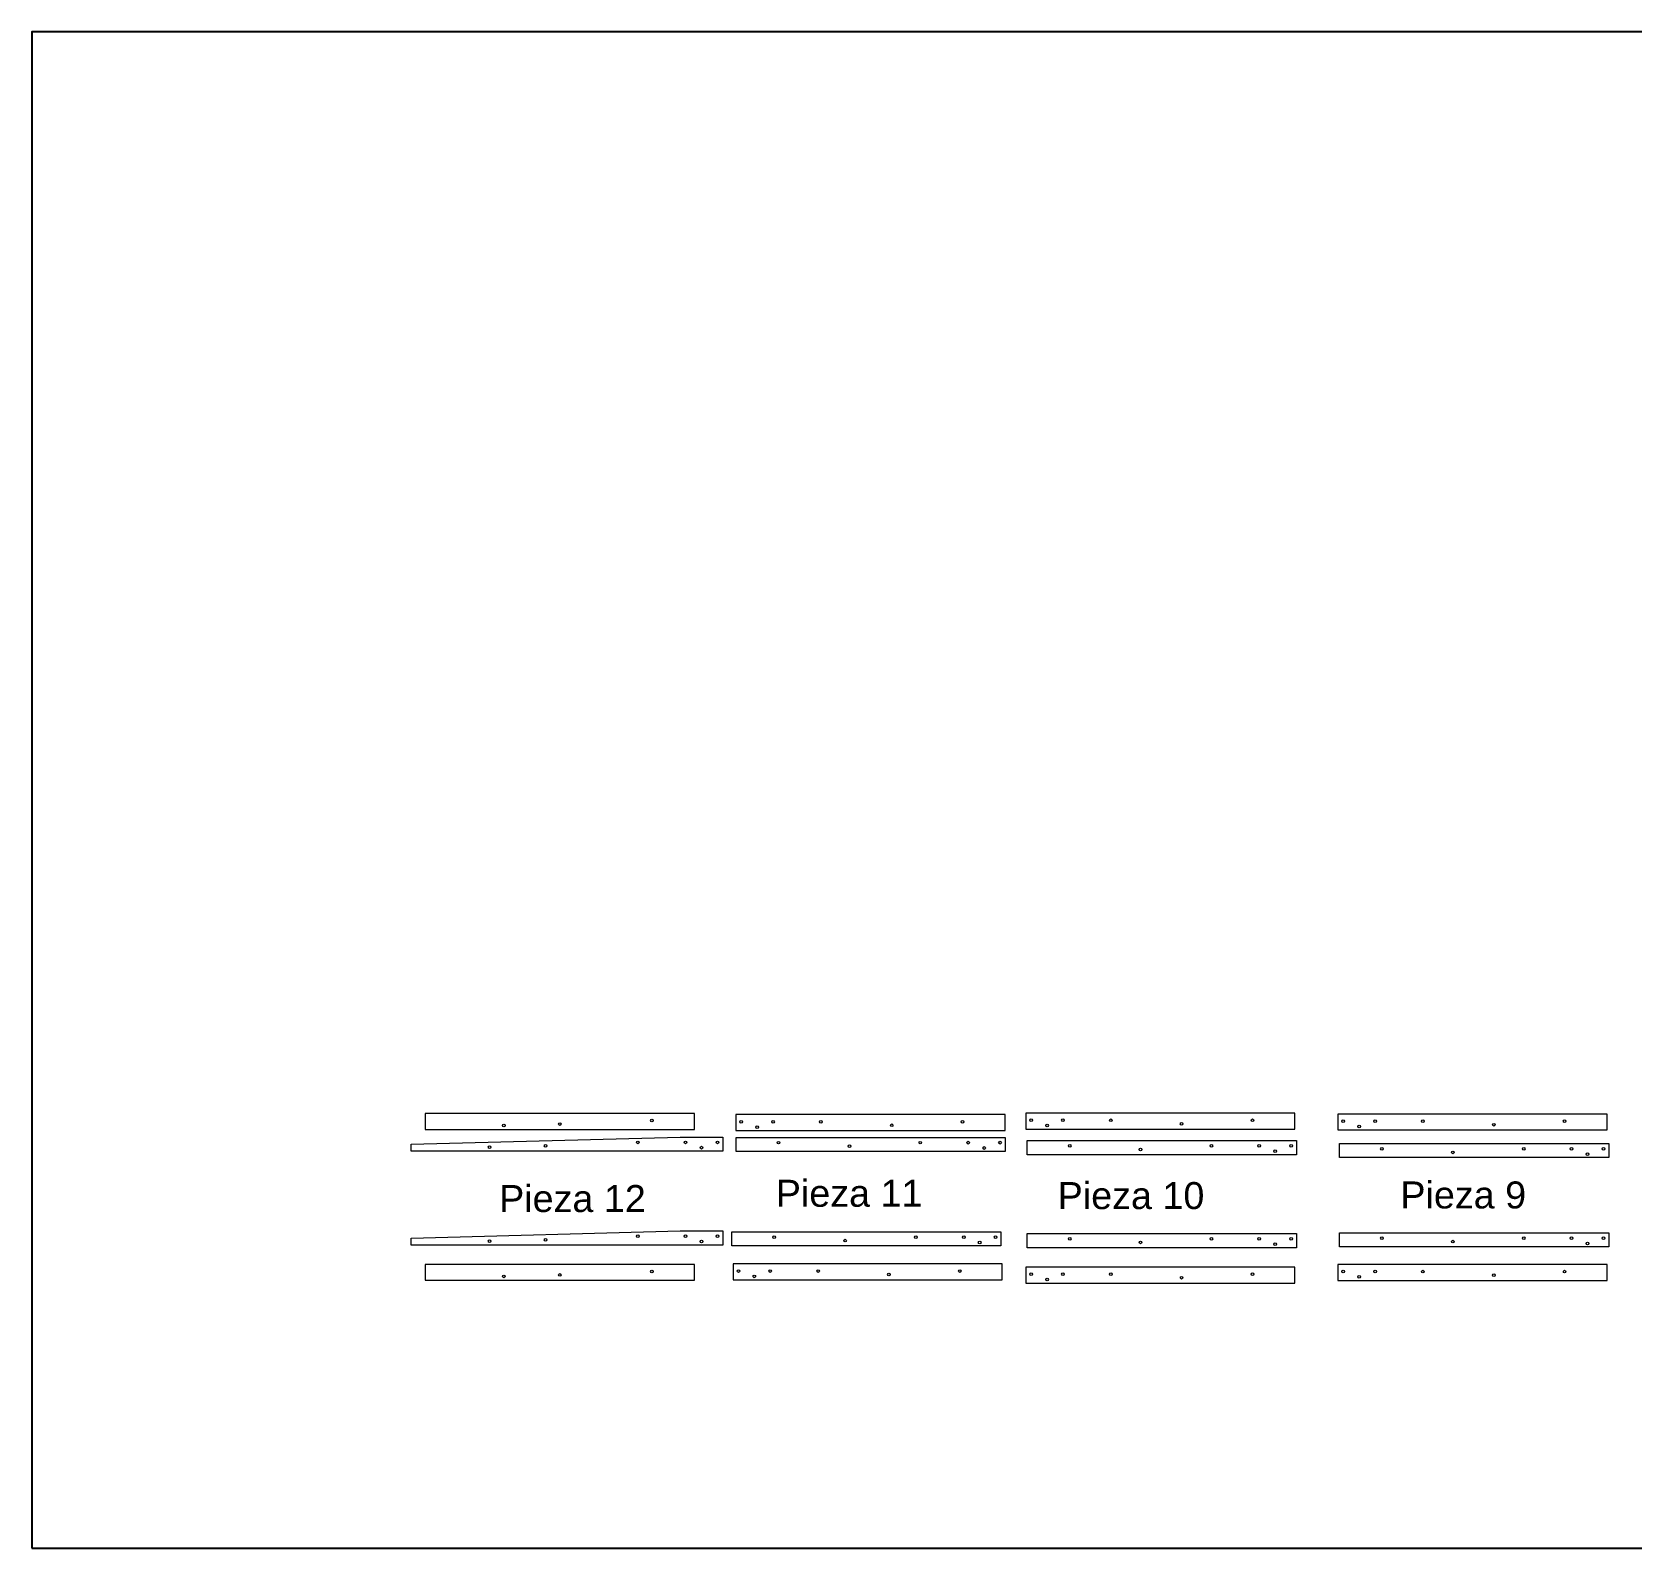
# Model space of a CAD drawing. Header units: millimetres. Extents: x -47944 to 26607, y -7127 to 10342.
# Drawn here: x -30258 to -24525, y -2751 to 2684 of the extents above; entities that cross this region are included whole.
import ezdxf

# ---------------------------------------------------------------- set-up
doc = ezdxf.new("R2010")
doc.units = ezdxf.units.MM
doc.header["$MEASUREMENT"] = 0
doc.layers.add('CORTE', color=5, linetype='Continuous', lineweight=0)
doc.layers.add('MARCADO DE PISTAS', color=1, linetype='Continuous', lineweight=0)
doc.layers.add('PREDETERMINADO', color=7, linetype='Continuous')

# ---------------------------------------------------------------- blocks, each defined once
blk = doc.blocks.new('BLOCK 216')
at = {"layer": 'CORTE', "color": 255, "lineweight": 5}
blk.add_open_spline([(-3.6228, 3.7335), (-3.6228, 3.7366), (-3.6253, 3.7391), (-3.6284, 3.7391), (-3.6315, 3.7391), (-3.634, 3.7366), (-3.634, 3.7335), (-3.634, 3.7304), (-3.6315, 3.7279), (-3.6284, 3.7279), (-3.6253, 3.7279), (-3.6228, 3.7304), (-3.6228, 3.7335), (-3.6228, 3.7335), (-3.6228, 3.7335), (-3.6228, 3.7335)], degree=3, knots=[0, 0, 0, 0, 1, 1, 1, 2, 2, 2, 3, 3, 3, 4, 4, 4, 5, 5, 5, 5], dxfattribs=at)
blk = doc.blocks.new('BLOCK 217')
at = {"layer": 'CORTE', "color": 255, "lineweight": 5}
blk.add_open_spline([(-2.9988, 3.7541), (-2.9988, 3.7572), (-3.0013, 3.7597), (-3.0044, 3.7597), (-3.0075, 3.7597), (-3.01, 3.7572), (-3.01, 3.7541), (-3.01, 3.751), (-3.0075, 3.7485), (-3.0044, 3.7485), (-3.0013, 3.7485), (-2.9988, 3.751), (-2.9988, 3.7541), (-2.9988, 3.7541), (-2.9988, 3.7541), (-2.9988, 3.7541)], degree=3, knots=[0, 0, 0, 0, 1, 1, 1, 2, 2, 2, 3, 3, 3, 4, 4, 4, 5, 5, 5, 5], dxfattribs=at)
blk = doc.blocks.new('BLOCK 218')
at = {"layer": 'CORTE', "color": 255, "lineweight": 5}
blk.add_open_spline([(-3.3869, 3.7392), (-3.3869, 3.7423), (-3.3894, 3.7448), (-3.3925, 3.7448), (-3.3956, 3.7448), (-3.3981, 3.7423), (-3.3981, 3.7392), (-3.3981, 3.7361), (-3.3956, 3.7336), (-3.3925, 3.7336), (-3.3894, 3.7336), (-3.3869, 3.7361), (-3.3869, 3.7392), (-3.3869, 3.7392), (-3.3869, 3.7392), (-3.3869, 3.7392)], degree=3, knots=[0, 0, 0, 0, 1, 1, 1, 2, 2, 2, 3, 3, 3, 4, 4, 4, 5, 5, 5, 5], dxfattribs=at)
blk = doc.blocks.new('BLOCK 219')
at = {"layer": 'CORTE', "color": 255, "lineweight": 5}
blk.add_lwpolyline([(-2.8252, 3.7168), (-2.8252, 3.784), (-3.9597, 3.784), (-3.9597, 3.7168), (-2.8252, 3.7168)], dxfattribs=at)
blk = doc.blocks.new('BLOCK 215')
at = {"layer": 'CORTE'}
for name in ['BLOCK 219', 'BLOCK 216', 'BLOCK 218', 'BLOCK 217']:
    blk.add_blockref(name, (0, 0), dxfattribs=at)
blk = doc.blocks.new('BLOCK 12')
at = {"layer": 'CORTE', "color": 255, "lineweight": 5}
blk.add_open_spline([(-0.2131, 3.7037), (-0.2131, 3.7068), (-0.2156, 3.7093), (-0.2187, 3.7093), (-0.2218, 3.7093), (-0.2243, 3.7068), (-0.2243, 3.7037), (-0.2243, 3.7006), (-0.2218, 3.6981), (-0.2187, 3.6981), (-0.2156, 3.6981), (-0.2131, 3.7006), (-0.2131, 3.7037), (-0.2131, 3.7037), (-0.2131, 3.7037), (-0.2131, 3.7037)], degree=3, knots=[0, 0, 0, 0, 1, 1, 1, 2, 2, 2, 3, 3, 3, 4, 4, 4, 5, 5, 5, 5], dxfattribs=at)
blk = doc.blocks.new('BLOCK 13')
at = {"layer": 'CORTE', "color": 255, "lineweight": 5}
blk.add_open_spline([(0.384, 3.7037), (0.384, 3.7068), (0.3815, 3.7093), (0.3784, 3.7093), (0.3753, 3.7093), (0.3728, 3.7068), (0.3728, 3.7037), (0.3728, 3.7006), (0.3753, 3.6981), (0.3784, 3.6981), (0.3815, 3.6981), (0.384, 3.7006), (0.384, 3.7037), (0.384, 3.7037), (0.384, 3.7037), (0.384, 3.7037)], degree=3, knots=[0, 0, 0, 0, 1, 1, 1, 2, 2, 2, 3, 3, 3, 4, 4, 4, 5, 5, 5, 5], dxfattribs=at)
blk = doc.blocks.new('BLOCK 14')
at = {"layer": 'CORTE', "color": 255, "lineweight": 5}
blk.add_open_spline([(0.0854, 3.6888), (0.0854, 3.6919), (0.0829, 3.6943), (0.0798, 3.6943), (0.0768, 3.6943), (0.0743, 3.6919), (0.0743, 3.6888), (0.0743, 3.6857), (0.0768, 3.6832), (0.0798, 3.6832), (0.0829, 3.6832), (0.0854, 3.6857), (0.0854, 3.6888), (0.0854, 3.6888), (0.0854, 3.6888), (0.0854, 3.6888)], degree=3, knots=[0, 0, 0, 0, 1, 1, 1, 2, 2, 2, 3, 3, 3, 4, 4, 4, 5, 5, 5, 5], dxfattribs=at)
blk = doc.blocks.new('BLOCK 15')
at = {"layer": 'CORTE', "color": 255, "lineweight": 5}
blk.add_lwpolyline([(-0.3978, 3.6664), (-0.3978, 3.7261), (0.7366, 3.7261), (0.7366, 3.6664), (-0.3978, 3.6664)], dxfattribs=at)
blk = doc.blocks.new('BLOCK 16')
at = {"layer": 'CORTE', "color": 255, "lineweight": 5}
blk.add_open_spline([(0.5856, 3.7037), (0.5856, 3.7068), (0.583, 3.7094), (0.5799, 3.7094), (0.5768, 3.7094), (0.5742, 3.7068), (0.5742, 3.7037), (0.5742, 3.7006), (0.5768, 3.698), (0.5799, 3.698), (0.583, 3.698), (0.5856, 3.7006), (0.5856, 3.7037), (0.5856, 3.7037), (0.5856, 3.7037), (0.5856, 3.7037)], degree=3, knots=[0, 0, 0, 0, 1, 1, 1, 2, 2, 2, 3, 3, 3, 4, 4, 4, 5, 5, 5, 5], dxfattribs=at)
blk = doc.blocks.new('BLOCK 17')
at = {"layer": 'CORTE', "color": 255, "lineweight": 5}
blk.add_open_spline([(0.6527, 3.6813), (0.6527, 3.6844), (0.6502, 3.687), (0.6471, 3.687), (0.6439, 3.687), (0.6414, 3.6844), (0.6414, 3.6813), (0.6414, 3.6782), (0.6439, 3.6756), (0.6471, 3.6756), (0.6502, 3.6756), (0.6527, 3.6782), (0.6527, 3.6813), (0.6527, 3.6813), (0.6527, 3.6813), (0.6527, 3.6813)], degree=3, knots=[0, 0, 0, 0, 1, 1, 1, 2, 2, 2, 3, 3, 3, 4, 4, 4, 5, 5, 5, 5], dxfattribs=at)
blk = doc.blocks.new('BLOCK 18')
at = {"layer": 'CORTE', "color": 255, "lineweight": 5}
blk.add_open_spline([(0.7199, 3.7037), (0.7199, 3.7068), (0.7174, 3.7094), (0.7142, 3.7094), (0.7111, 3.7094), (0.7086, 3.7068), (0.7086, 3.7037), (0.7086, 3.7006), (0.7111, 3.698), (0.7142, 3.698), (0.7174, 3.698), (0.7199, 3.7006), (0.7199, 3.7037), (0.7199, 3.7037), (0.7199, 3.7037), (0.7199, 3.7037)], degree=3, knots=[0, 0, 0, 0, 1, 1, 1, 2, 2, 2, 3, 3, 3, 4, 4, 4, 5, 5, 5, 5], dxfattribs=at)
blk = doc.blocks.new('BLOCK 11')
at = {"layer": 'CORTE'}
for name in ['BLOCK 15', 'BLOCK 12', 'BLOCK 13', 'BLOCK 16', 'BLOCK 18', 'BLOCK 14', 'BLOCK 17']:
    blk.add_blockref(name, (0, 0), dxfattribs=at)
blk = doc.blocks.new('BLOCK 221')
at = {"layer": 'CORTE', "color": 255, "lineweight": 5}
blk.add_lwpolyline([(-2.8852, 3.3676), (-2.7061, 3.3676), (-2.7061, 3.3079), (-4.0196, 3.3079), (-4.0196, 3.3377), (-2.8852, 3.3676)], dxfattribs=at)
blk = doc.blocks.new('BLOCK 222')
at = {"layer": 'CORTE', "color": 255, "lineweight": 5}
blk.add_open_spline([(-3.6827, 3.3246), (-3.6827, 3.3277), (-3.6852, 3.3302), (-3.6883, 3.3302), (-3.6914, 3.3302), (-3.6939, 3.3277), (-3.6939, 3.3246), (-3.6939, 3.3215), (-3.6914, 3.319), (-3.6883, 3.319), (-3.6852, 3.319), (-3.6827, 3.3215), (-3.6827, 3.3246), (-3.6827, 3.3246), (-3.6827, 3.3246), (-3.6827, 3.3246)], degree=3, knots=[0, 0, 0, 0, 1, 1, 1, 2, 2, 2, 3, 3, 3, 4, 4, 4, 5, 5, 5, 5], dxfattribs=at)
blk = doc.blocks.new('BLOCK 223')
at = {"layer": 'CORTE', "color": 255, "lineweight": 5}
blk.add_open_spline([(-3.0587, 3.3452), (-3.0587, 3.3483), (-3.0612, 3.3508), (-3.0643, 3.3508), (-3.0674, 3.3508), (-3.0699, 3.3483), (-3.0699, 3.3452), (-3.0699, 3.3421), (-3.0674, 3.3396), (-3.0643, 3.3396), (-3.0612, 3.3396), (-3.0587, 3.3421), (-3.0587, 3.3452), (-3.0587, 3.3452), (-3.0587, 3.3452), (-3.0587, 3.3452)], degree=3, knots=[0, 0, 0, 0, 1, 1, 1, 2, 2, 2, 3, 3, 3, 4, 4, 4, 5, 5, 5, 5], dxfattribs=at)
blk = doc.blocks.new('BLOCK 224')
at = {"layer": 'CORTE', "color": 255, "lineweight": 5}
blk.add_open_spline([(-3.4468, 3.3303), (-3.4468, 3.3334), (-3.4493, 3.3358), (-3.4524, 3.3358), (-3.4555, 3.3358), (-3.458, 3.3334), (-3.458, 3.3303), (-3.458, 3.3272), (-3.4555, 3.3247), (-3.4524, 3.3247), (-3.4493, 3.3247), (-3.4468, 3.3272), (-3.4468, 3.3303), (-3.4468, 3.3303), (-3.4468, 3.3303), (-3.4468, 3.3303)], degree=3, knots=[0, 0, 0, 0, 1, 1, 1, 2, 2, 2, 3, 3, 3, 4, 4, 4, 5, 5, 5, 5], dxfattribs=at)
blk = doc.blocks.new('BLOCK 225')
at = {"layer": 'CORTE', "color": 255, "lineweight": 5}
blk.add_open_spline([(-2.8571, 3.3452), (-2.8571, 3.3483), (-2.8597, 3.3509), (-2.8628, 3.3509), (-2.8659, 3.3509), (-2.8685, 3.3483), (-2.8685, 3.3452), (-2.8685, 3.3421), (-2.8659, 3.3395), (-2.8628, 3.3395), (-2.8597, 3.3395), (-2.8571, 3.3421), (-2.8571, 3.3452), (-2.8571, 3.3452), (-2.8571, 3.3452), (-2.8571, 3.3452)], degree=3, knots=[0, 0, 0, 0, 1, 1, 1, 2, 2, 2, 3, 3, 3, 4, 4, 4, 5, 5, 5, 5], dxfattribs=at)
blk = doc.blocks.new('BLOCK 226')
at = {"layer": 'CORTE', "color": 255, "lineweight": 5}
blk.add_open_spline([(-2.7899, 3.3228), (-2.7899, 3.3259), (-2.7925, 3.3285), (-2.7956, 3.3285), (-2.7988, 3.3285), (-2.8013, 3.3259), (-2.8013, 3.3228), (-2.8013, 3.3197), (-2.7988, 3.3171), (-2.7956, 3.3171), (-2.7925, 3.3171), (-2.7899, 3.3197), (-2.7899, 3.3228), (-2.7899, 3.3228), (-2.7899, 3.3228), (-2.7899, 3.3228)], degree=3, knots=[0, 0, 0, 0, 1, 1, 1, 2, 2, 2, 3, 3, 3, 4, 4, 4, 5, 5, 5, 5], dxfattribs=at)
blk = doc.blocks.new('BLOCK 227')
at = {"layer": 'CORTE', "color": 255, "lineweight": 5}
blk.add_open_spline([(-2.7228, 3.3452), (-2.7228, 3.3483), (-2.7253, 3.3509), (-2.7284, 3.3509), (-2.7316, 3.3509), (-2.7341, 3.3483), (-2.7341, 3.3452), (-2.7341, 3.3421), (-2.7316, 3.3395), (-2.7284, 3.3395), (-2.7253, 3.3395), (-2.7228, 3.3421), (-2.7228, 3.3452), (-2.7228, 3.3452), (-2.7228, 3.3452), (-2.7228, 3.3452)], degree=3, knots=[0, 0, 0, 0, 1, 1, 1, 2, 2, 2, 3, 3, 3, 4, 4, 4, 5, 5, 5, 5], dxfattribs=at)
blk = doc.blocks.new('BLOCK 220')
at = {"layer": 'CORTE'}
for name in ['BLOCK 221', 'BLOCK 222', 'BLOCK 224', 'BLOCK 223', 'BLOCK 225', 'BLOCK 226', 'BLOCK 227']:
    blk.add_blockref(name, (0, 0), dxfattribs=at)
blk = doc.blocks.new('BLOCK 3')
at = {"layer": 'CORTE', "color": 255, "lineweight": 5}
blk.add_lwpolyline([(0.5742, 3.9092), (-0.5602, 3.9092)], dxfattribs=at)
blk = doc.blocks.new('BLOCK 4')
at = {"layer": 'CORTE', "color": 255, "lineweight": 5}
blk.add_lwpolyline([(0.5742, 3.9092), (-0.5602, 3.9092), (-0.5602, 3.8421), (0.5742, 3.8421), (0.5742, 3.9092)], dxfattribs=at)
blk = doc.blocks.new('BLOCK 5')
at = {"layer": 'CORTE', "color": 255, "lineweight": 5}
blk.add_open_spline([(-0.1964, 3.8794), (-0.1964, 3.8824), (-0.1989, 3.8849), (-0.202, 3.8849), (-0.2051, 3.8849), (-0.2076, 3.8824), (-0.2076, 3.8794), (-0.2076, 3.8763), (-0.2051, 3.8738), (-0.202, 3.8738), (-0.1989, 3.8738), (-0.1964, 3.8763), (-0.1964, 3.8794), (-0.1964, 3.8794), (-0.1964, 3.8794), (-0.1964, 3.8794)], degree=3, knots=[0, 0, 0, 0, 1, 1, 1, 2, 2, 2, 3, 3, 3, 4, 4, 4, 5, 5, 5, 5], dxfattribs=at)
blk = doc.blocks.new('BLOCK 6')
at = {"layer": 'CORTE', "color": 255, "lineweight": 5}
blk.add_open_spline([(0.4007, 3.8794), (0.4007, 3.8824), (0.3982, 3.8849), (0.3951, 3.8849), (0.392, 3.8849), (0.3895, 3.8824), (0.3895, 3.8794), (0.3895, 3.8763), (0.392, 3.8738), (0.3951, 3.8738), (0.3982, 3.8738), (0.4007, 3.8763), (0.4007, 3.8794), (0.4007, 3.8794), (0.4007, 3.8794), (0.4007, 3.8794)], degree=3, knots=[0, 0, 0, 0, 1, 1, 1, 2, 2, 2, 3, 3, 3, 4, 4, 4, 5, 5, 5, 5], dxfattribs=at)
blk = doc.blocks.new('BLOCK 7')
at = {"layer": 'CORTE', "color": 255, "lineweight": 5}
blk.add_open_spline([(0.1022, 3.8644), (0.1022, 3.8675), (0.0997, 3.87), (0.0966, 3.87), (0.0935, 3.87), (0.091, 3.8675), (0.091, 3.8644), (0.091, 3.8613), (0.0935, 3.8588), (0.0966, 3.8588), (0.0997, 3.8588), (0.1022, 3.8613), (0.1022, 3.8644), (0.1022, 3.8644), (0.1022, 3.8644), (0.1022, 3.8644)], degree=3, knots=[0, 0, 0, 0, 1, 1, 1, 2, 2, 2, 3, 3, 3, 4, 4, 4, 5, 5, 5, 5], dxfattribs=at)
blk = doc.blocks.new('BLOCK 8')
at = {"layer": 'CORTE', "color": 255, "lineweight": 5}
blk.add_open_spline([(-0.5322, 3.8794), (-0.5322, 3.8825), (-0.5347, 3.885), (-0.5378, 3.885), (-0.541, 3.885), (-0.5435, 3.8825), (-0.5435, 3.8794), (-0.5435, 3.8762), (-0.541, 3.8737), (-0.5378, 3.8737), (-0.5347, 3.8737), (-0.5322, 3.8762), (-0.5322, 3.8794), (-0.5322, 3.8794), (-0.5322, 3.8794), (-0.5322, 3.8794)], degree=3, knots=[0, 0, 0, 0, 1, 1, 1, 2, 2, 2, 3, 3, 3, 4, 4, 4, 5, 5, 5, 5], dxfattribs=at)
blk = doc.blocks.new('BLOCK 9')
at = {"layer": 'CORTE', "color": 255, "lineweight": 5}
blk.add_open_spline([(-0.465, 3.857), (-0.465, 3.8601), (-0.4675, 3.8626), (-0.4706, 3.8626), (-0.4738, 3.8626), (-0.4763, 3.8601), (-0.4763, 3.857), (-0.4763, 3.8538), (-0.4738, 3.8513), (-0.4706, 3.8513), (-0.4675, 3.8513), (-0.465, 3.8538), (-0.465, 3.857), (-0.465, 3.857), (-0.465, 3.857), (-0.465, 3.857)], degree=3, knots=[0, 0, 0, 0, 1, 1, 1, 2, 2, 2, 3, 3, 3, 4, 4, 4, 5, 5, 5, 5], dxfattribs=at)
blk = doc.blocks.new('BLOCK 10')
at = {"layer": 'CORTE', "color": 255, "lineweight": 5}
blk.add_open_spline([(-0.3978, 3.8794), (-0.3978, 3.8825), (-0.4003, 3.885), (-0.4035, 3.885), (-0.4066, 3.885), (-0.4091, 3.8825), (-0.4091, 3.8794), (-0.4091, 3.8762), (-0.4066, 3.8737), (-0.4035, 3.8737), (-0.4003, 3.8737), (-0.3978, 3.8762), (-0.3978, 3.8794), (-0.3978, 3.8794), (-0.3978, 3.8794), (-0.3978, 3.8794)], degree=3, knots=[0, 0, 0, 0, 1, 1, 1, 2, 2, 2, 3, 3, 3, 4, 4, 4, 5, 5, 5, 5], dxfattribs=at)
blk = doc.blocks.new('BLOCK 2')
at = {"layer": 'CORTE'}
for name in ['BLOCK 3', 'BLOCK 4', 'BLOCK 8', 'BLOCK 9', 'BLOCK 10', 'BLOCK 5', 'BLOCK 7', 'BLOCK 6']:
    blk.add_blockref(name, (0, 0), dxfattribs=at)
blk = doc.blocks.new('BLOCK 229')
at = {"layer": 'CORTE', "color": 255, "lineweight": 5}
blk.add_lwpolyline([(-0.5996, 3.7933), (-1.734, 3.7933)], dxfattribs=at)
blk = doc.blocks.new('BLOCK 230')
at = {"layer": 'CORTE', "color": 255, "lineweight": 5}
blk.add_lwpolyline([(-0.5996, 3.7933), (-1.734, 3.7933), (-1.734, 3.7261), (-0.5996, 3.7261), (-0.5996, 3.7933)], dxfattribs=at)
blk = doc.blocks.new('BLOCK 231')
at = {"layer": 'CORTE', "color": 255, "lineweight": 5}
blk.add_open_spline([(-1.3702, 3.7634), (-1.3702, 3.7665), (-1.3727, 3.769), (-1.3758, 3.769), (-1.3789, 3.769), (-1.3814, 3.7665), (-1.3814, 3.7634), (-1.3814, 3.7603), (-1.3789, 3.7578), (-1.3758, 3.7578), (-1.3727, 3.7578), (-1.3702, 3.7603), (-1.3702, 3.7634), (-1.3702, 3.7634), (-1.3702, 3.7634), (-1.3702, 3.7634)], degree=3, knots=[0, 0, 0, 0, 1, 1, 1, 2, 2, 2, 3, 3, 3, 4, 4, 4, 5, 5, 5, 5], dxfattribs=at)
blk = doc.blocks.new('BLOCK 232')
at = {"layer": 'CORTE', "color": 255, "lineweight": 5}
blk.add_open_spline([(-0.7731, 3.7634), (-0.7731, 3.7665), (-0.7756, 3.769), (-0.7787, 3.769), (-0.7818, 3.769), (-0.7843, 3.7665), (-0.7843, 3.7634), (-0.7843, 3.7603), (-0.7818, 3.7578), (-0.7787, 3.7578), (-0.7756, 3.7578), (-0.7731, 3.7603), (-0.7731, 3.7634), (-0.7731, 3.7634), (-0.7731, 3.7634), (-0.7731, 3.7634)], degree=3, knots=[0, 0, 0, 0, 1, 1, 1, 2, 2, 2, 3, 3, 3, 4, 4, 4, 5, 5, 5, 5], dxfattribs=at)
blk = doc.blocks.new('BLOCK 233')
at = {"layer": 'CORTE', "color": 255, "lineweight": 5}
blk.add_open_spline([(-1.0716, 3.7485), (-1.0716, 3.7516), (-1.0741, 3.7541), (-1.0772, 3.7541), (-1.0803, 3.7541), (-1.0828, 3.7516), (-1.0828, 3.7485), (-1.0828, 3.7454), (-1.0803, 3.7429), (-1.0772, 3.7429), (-1.0741, 3.7429), (-1.0716, 3.7454), (-1.0716, 3.7485), (-1.0716, 3.7485), (-1.0716, 3.7485), (-1.0716, 3.7485)], degree=3, knots=[0, 0, 0, 0, 1, 1, 1, 2, 2, 2, 3, 3, 3, 4, 4, 4, 5, 5, 5, 5], dxfattribs=at)
blk = doc.blocks.new('BLOCK 234')
at = {"layer": 'CORTE', "color": 255, "lineweight": 5}
blk.add_open_spline([(-1.706, 3.7634), (-1.706, 3.7665), (-1.7085, 3.7691), (-1.7116, 3.7691), (-1.7148, 3.7691), (-1.7173, 3.7665), (-1.7173, 3.7634), (-1.7173, 3.7603), (-1.7148, 3.7577), (-1.7116, 3.7577), (-1.7085, 3.7577), (-1.706, 3.7603), (-1.706, 3.7634), (-1.706, 3.7634), (-1.706, 3.7634), (-1.706, 3.7634)], degree=3, knots=[0, 0, 0, 0, 1, 1, 1, 2, 2, 2, 3, 3, 3, 4, 4, 4, 5, 5, 5, 5], dxfattribs=at)
blk = doc.blocks.new('BLOCK 235')
at = {"layer": 'CORTE', "color": 255, "lineweight": 5}
blk.add_open_spline([(-1.6388, 3.741), (-1.6388, 3.7441), (-1.6413, 3.7467), (-1.6445, 3.7467), (-1.6476, 3.7467), (-1.6501, 3.7441), (-1.6501, 3.741), (-1.6501, 3.7379), (-1.6476, 3.7353), (-1.6445, 3.7353), (-1.6413, 3.7353), (-1.6388, 3.7379), (-1.6388, 3.741), (-1.6388, 3.741), (-1.6388, 3.741), (-1.6388, 3.741)], degree=3, knots=[0, 0, 0, 0, 1, 1, 1, 2, 2, 2, 3, 3, 3, 4, 4, 4, 5, 5, 5, 5], dxfattribs=at)
blk = doc.blocks.new('BLOCK 236')
at = {"layer": 'CORTE', "color": 255, "lineweight": 5}
blk.add_open_spline([(-1.5716, 3.7634), (-1.5716, 3.7665), (-1.5742, 3.7691), (-1.5773, 3.7691), (-1.5804, 3.7691), (-1.583, 3.7665), (-1.583, 3.7634), (-1.583, 3.7603), (-1.5804, 3.7577), (-1.5773, 3.7577), (-1.5742, 3.7577), (-1.5716, 3.7603), (-1.5716, 3.7634), (-1.5716, 3.7634), (-1.5716, 3.7634), (-1.5716, 3.7634)], degree=3, knots=[0, 0, 0, 0, 1, 1, 1, 2, 2, 2, 3, 3, 3, 4, 4, 4, 5, 5, 5, 5], dxfattribs=at)
blk = doc.blocks.new('BLOCK 228')
at = {"layer": 'CORTE'}
for name in ['BLOCK 229', 'BLOCK 230', 'BLOCK 234', 'BLOCK 235', 'BLOCK 236', 'BLOCK 231', 'BLOCK 233', 'BLOCK 232']:
    blk.add_blockref(name, (0, 0), dxfattribs=at)
blk = doc.blocks.new('BLOCK 238')
at = {"layer": 'CORTE', "color": 255, "lineweight": 5}
blk.add_open_spline([(-1.3083, 3.2075), (-1.3083, 3.2105), (-1.3109, 3.213), (-1.314, 3.213), (-1.3171, 3.213), (-1.3196, 3.2105), (-1.3196, 3.2075), (-1.3196, 3.2043), (-1.3171, 3.2019), (-1.314, 3.2019), (-1.3109, 3.2019), (-1.3083, 3.2043), (-1.3083, 3.2075), (-1.3083, 3.2075), (-1.3083, 3.2075), (-1.3083, 3.2075)], degree=3, knots=[0, 0, 0, 0, 1, 1, 1, 2, 2, 2, 3, 3, 3, 4, 4, 4, 5, 5, 5, 5], dxfattribs=at)
blk = doc.blocks.new('BLOCK 239')
at = {"layer": 'CORTE', "color": 255, "lineweight": 5}
blk.add_open_spline([(-0.7113, 3.2075), (-0.7113, 3.2105), (-0.7138, 3.213), (-0.7169, 3.213), (-0.72, 3.213), (-0.7225, 3.2105), (-0.7225, 3.2075), (-0.7225, 3.2043), (-0.72, 3.2019), (-0.7169, 3.2019), (-0.7138, 3.2019), (-0.7113, 3.2043), (-0.7113, 3.2075), (-0.7113, 3.2075), (-0.7113, 3.2075), (-0.7113, 3.2075)], degree=3, knots=[0, 0, 0, 0, 1, 1, 1, 2, 2, 2, 3, 3, 3, 4, 4, 4, 5, 5, 5, 5], dxfattribs=at)
blk = doc.blocks.new('BLOCK 240')
at = {"layer": 'CORTE', "color": 255, "lineweight": 5}
blk.add_open_spline([(-1.0098, 3.1925), (-1.0098, 3.1956), (-1.0123, 3.1981), (-1.0154, 3.1981), (-1.0185, 3.1981), (-1.021, 3.1956), (-1.021, 3.1925), (-1.021, 3.1894), (-1.0185, 3.1869), (-1.0154, 3.1869), (-1.0123, 3.1869), (-1.0098, 3.1894), (-1.0098, 3.1925), (-1.0098, 3.1925), (-1.0098, 3.1925), (-1.0098, 3.1925)], degree=3, knots=[0, 0, 0, 0, 1, 1, 1, 2, 2, 2, 3, 3, 3, 4, 4, 4, 5, 5, 5, 5], dxfattribs=at)
blk = doc.blocks.new('BLOCK 241')
at = {"layer": 'CORTE', "color": 255, "lineweight": 5}
blk.add_lwpolyline([(-1.4931, 3.1701), (-1.4931, 3.2298), (-0.3586, 3.2298), (-0.3586, 3.1701), (-1.4931, 3.1701)], dxfattribs=at)
blk = doc.blocks.new('BLOCK 242')
at = {"layer": 'CORTE', "color": 255, "lineweight": 5}
blk.add_open_spline([(-0.5097, 3.2075), (-0.5097, 3.2106), (-0.5122, 3.2131), (-0.5154, 3.2131), (-0.5185, 3.2131), (-0.521, 3.2106), (-0.521, 3.2075), (-0.521, 3.2043), (-0.5185, 3.2018), (-0.5154, 3.2018), (-0.5122, 3.2018), (-0.5097, 3.2043), (-0.5097, 3.2075), (-0.5097, 3.2075), (-0.5097, 3.2075), (-0.5097, 3.2075)], degree=3, knots=[0, 0, 0, 0, 1, 1, 1, 2, 2, 2, 3, 3, 3, 4, 4, 4, 5, 5, 5, 5], dxfattribs=at)
blk = doc.blocks.new('BLOCK 243')
at = {"layer": 'CORTE', "color": 255, "lineweight": 5}
blk.add_open_spline([(-0.4425, 3.185), (-0.4425, 3.1882), (-0.4451, 3.1907), (-0.4482, 3.1907), (-0.4513, 3.1907), (-0.4539, 3.1882), (-0.4539, 3.185), (-0.4539, 3.1819), (-0.4513, 3.1794), (-0.4482, 3.1794), (-0.4451, 3.1794), (-0.4425, 3.1819), (-0.4425, 3.185), (-0.4425, 3.185), (-0.4425, 3.185), (-0.4425, 3.185)], degree=3, knots=[0, 0, 0, 0, 1, 1, 1, 2, 2, 2, 3, 3, 3, 4, 4, 4, 5, 5, 5, 5], dxfattribs=at)
blk = doc.blocks.new('BLOCK 244')
at = {"layer": 'CORTE', "color": 255, "lineweight": 5}
blk.add_open_spline([(-0.3754, 3.2075), (-0.3754, 3.2106), (-0.3779, 3.2131), (-0.381, 3.2131), (-0.3842, 3.2131), (-0.3867, 3.2106), (-0.3867, 3.2075), (-0.3867, 3.2043), (-0.3842, 3.2018), (-0.381, 3.2018), (-0.3779, 3.2018), (-0.3754, 3.2043), (-0.3754, 3.2075), (-0.3754, 3.2075), (-0.3754, 3.2075), (-0.3754, 3.2075)], degree=3, knots=[0, 0, 0, 0, 1, 1, 1, 2, 2, 2, 3, 3, 3, 4, 4, 4, 5, 5, 5, 5], dxfattribs=at)
blk = doc.blocks.new('BLOCK 237')
at = {"layer": 'CORTE'}
for name in ['BLOCK 241', 'BLOCK 238', 'BLOCK 240', 'BLOCK 239', 'BLOCK 242', 'BLOCK 243', 'BLOCK 244']:
    blk.add_blockref(name, (0, 0), dxfattribs=at)
blk = doc.blocks.new('BLOCK 199')
at = {"layer": 'CORTE', "color": 255, "lineweight": 5}
blk.add_lwpolyline([(-1.734, 3.6493), (-2.8685, 3.6493)], dxfattribs=at)
blk = doc.blocks.new('BLOCK 200')
at = {"layer": 'CORTE', "color": 255, "lineweight": 5}
blk.add_lwpolyline([(-1.734, 3.6493), (-2.8685, 3.6493), (-2.8685, 3.5821), (-1.734, 3.5821), (-1.734, 3.6493)], dxfattribs=at)
blk = doc.blocks.new('BLOCK 201')
at = {"layer": 'CORTE', "color": 255, "lineweight": 5}
blk.add_open_spline([(-2.5046, 3.6194), (-2.5046, 3.6225), (-2.5071, 3.625), (-2.5102, 3.625), (-2.5133, 3.625), (-2.5158, 3.6225), (-2.5158, 3.6194), (-2.5158, 3.6163), (-2.5133, 3.6138), (-2.5102, 3.6138), (-2.5071, 3.6138), (-2.5046, 3.6163), (-2.5046, 3.6194), (-2.5046, 3.6194), (-2.5046, 3.6194), (-2.5046, 3.6194)], degree=3, knots=[0, 0, 0, 0, 1, 1, 1, 2, 2, 2, 3, 3, 3, 4, 4, 4, 5, 5, 5, 5], dxfattribs=at)
blk = doc.blocks.new('BLOCK 202')
at = {"layer": 'CORTE', "color": 255, "lineweight": 5}
blk.add_open_spline([(-1.9076, 3.6194), (-1.9076, 3.6225), (-1.9101, 3.625), (-1.9131, 3.625), (-1.9162, 3.625), (-1.9187, 3.6225), (-1.9187, 3.6194), (-1.9187, 3.6163), (-1.9162, 3.6138), (-1.9131, 3.6138), (-1.9101, 3.6138), (-1.9076, 3.6163), (-1.9076, 3.6194), (-1.9076, 3.6194), (-1.9076, 3.6194), (-1.9076, 3.6194)], degree=3, knots=[0, 0, 0, 0, 1, 1, 1, 2, 2, 2, 3, 3, 3, 4, 4, 4, 5, 5, 5, 5], dxfattribs=at)
blk = doc.blocks.new('BLOCK 203')
at = {"layer": 'CORTE', "color": 255, "lineweight": 5}
blk.add_open_spline([(-2.2061, 3.6045), (-2.2061, 3.6076), (-2.2086, 3.6101), (-2.2117, 3.6101), (-2.2148, 3.6101), (-2.2173, 3.6076), (-2.2173, 3.6045), (-2.2173, 3.6014), (-2.2148, 3.5989), (-2.2117, 3.5989), (-2.2086, 3.5989), (-2.2061, 3.6014), (-2.2061, 3.6045), (-2.2061, 3.6045), (-2.2061, 3.6045), (-2.2061, 3.6045)], degree=3, knots=[0, 0, 0, 0, 1, 1, 1, 2, 2, 2, 3, 3, 3, 4, 4, 4, 5, 5, 5, 5], dxfattribs=at)
blk = doc.blocks.new('BLOCK 204')
at = {"layer": 'CORTE', "color": 255, "lineweight": 5}
blk.add_open_spline([(-2.8404, 3.6194), (-2.8404, 3.6225), (-2.8429, 3.6251), (-2.8461, 3.6251), (-2.8492, 3.6251), (-2.8517, 3.6225), (-2.8517, 3.6194), (-2.8517, 3.6163), (-2.8492, 3.6138), (-2.8461, 3.6138), (-2.8429, 3.6138), (-2.8404, 3.6163), (-2.8404, 3.6194), (-2.8404, 3.6194), (-2.8404, 3.6194), (-2.8404, 3.6194)], degree=3, knots=[0, 0, 0, 0, 1, 1, 1, 2, 2, 2, 3, 3, 3, 4, 4, 4, 5, 5, 5, 5], dxfattribs=at)
blk = doc.blocks.new('BLOCK 205')
at = {"layer": 'CORTE', "color": 255, "lineweight": 5}
blk.add_open_spline([(-2.7732, 3.597), (-2.7732, 3.6001), (-2.7758, 3.6027), (-2.7789, 3.6027), (-2.782, 3.6027), (-2.7846, 3.6001), (-2.7846, 3.597), (-2.7846, 3.5939), (-2.782, 3.5913), (-2.7789, 3.5913), (-2.7758, 3.5913), (-2.7732, 3.5939), (-2.7732, 3.597), (-2.7732, 3.597), (-2.7732, 3.597), (-2.7732, 3.597)], degree=3, knots=[0, 0, 0, 0, 1, 1, 1, 2, 2, 2, 3, 3, 3, 4, 4, 4, 5, 5, 5, 5], dxfattribs=at)
blk = doc.blocks.new('BLOCK 206')
at = {"layer": 'CORTE', "color": 255, "lineweight": 5}
blk.add_open_spline([(-2.7061, 3.6194), (-2.7061, 3.6225), (-2.7086, 3.6251), (-2.7117, 3.6251), (-2.7149, 3.6251), (-2.7174, 3.6225), (-2.7174, 3.6194), (-2.7174, 3.6163), (-2.7149, 3.6138), (-2.7117, 3.6138), (-2.7086, 3.6138), (-2.7061, 3.6163), (-2.7061, 3.6194), (-2.7061, 3.6194), (-2.7061, 3.6194), (-2.7061, 3.6194)], degree=3, knots=[0, 0, 0, 0, 1, 1, 1, 2, 2, 2, 3, 3, 3, 4, 4, 4, 5, 5, 5, 5], dxfattribs=at)
blk = doc.blocks.new('BLOCK 198')
at = {"layer": 'CORTE'}
for name in ['BLOCK 199', 'BLOCK 200', 'BLOCK 204', 'BLOCK 205', 'BLOCK 206', 'BLOCK 201', 'BLOCK 203', 'BLOCK 202']:
    blk.add_blockref(name, (0, 0), dxfattribs=at)
blk = doc.blocks.new('BLOCK 208')
at = {"layer": 'CORTE', "color": 255, "lineweight": 5}
blk.add_open_spline([(-2.4652, 3.4711), (-2.4652, 3.4742), (-2.4677, 3.4767), (-2.4708, 3.4767), (-2.4739, 3.4767), (-2.4764, 3.4742), (-2.4764, 3.4711), (-2.4764, 3.468), (-2.4739, 3.4655), (-2.4708, 3.4655), (-2.4677, 3.4655), (-2.4652, 3.468), (-2.4652, 3.4711), (-2.4652, 3.4711), (-2.4652, 3.4711), (-2.4652, 3.4711)], degree=3, knots=[0, 0, 0, 0, 1, 1, 1, 2, 2, 2, 3, 3, 3, 4, 4, 4, 5, 5, 5, 5], dxfattribs=at)
blk = doc.blocks.new('BLOCK 209')
at = {"layer": 'CORTE', "color": 255, "lineweight": 5}
blk.add_open_spline([(-1.8682, 3.4711), (-1.8682, 3.4742), (-1.8707, 3.4767), (-1.8738, 3.4767), (-1.8769, 3.4767), (-1.8794, 3.4742), (-1.8794, 3.4711), (-1.8794, 3.468), (-1.8769, 3.4655), (-1.8738, 3.4655), (-1.8707, 3.4655), (-1.8682, 3.468), (-1.8682, 3.4711), (-1.8682, 3.4711), (-1.8682, 3.4711), (-1.8682, 3.4711)], degree=3, knots=[0, 0, 0, 0, 1, 1, 1, 2, 2, 2, 3, 3, 3, 4, 4, 4, 5, 5, 5, 5], dxfattribs=at)
blk = doc.blocks.new('BLOCK 210')
at = {"layer": 'CORTE', "color": 255, "lineweight": 5}
blk.add_open_spline([(-2.1667, 3.4562), (-2.1667, 3.4592), (-2.1692, 3.4617), (-2.1723, 3.4617), (-2.1754, 3.4617), (-2.1779, 3.4592), (-2.1779, 3.4562), (-2.1779, 3.4531), (-2.1754, 3.4506), (-2.1723, 3.4506), (-2.1692, 3.4506), (-2.1667, 3.4531), (-2.1667, 3.4562), (-2.1667, 3.4562), (-2.1667, 3.4562), (-2.1667, 3.4562)], degree=3, knots=[0, 0, 0, 0, 1, 1, 1, 2, 2, 2, 3, 3, 3, 4, 4, 4, 5, 5, 5, 5], dxfattribs=at)
blk = doc.blocks.new('BLOCK 211')
at = {"layer": 'CORTE', "color": 255, "lineweight": 5}
blk.add_lwpolyline([(-2.65, 3.4338), (-2.65, 3.4935), (-1.5155, 3.4935), (-1.5155, 3.4338), (-2.65, 3.4338)], dxfattribs=at)
blk = doc.blocks.new('BLOCK 212')
at = {"layer": 'CORTE', "color": 255, "lineweight": 5}
blk.add_open_spline([(-1.6666, 3.4711), (-1.6666, 3.4742), (-1.6691, 3.4768), (-1.6723, 3.4768), (-1.6754, 3.4768), (-1.6779, 3.4742), (-1.6779, 3.4711), (-1.6779, 3.468), (-1.6754, 3.4654), (-1.6723, 3.4654), (-1.6691, 3.4654), (-1.6666, 3.468), (-1.6666, 3.4711), (-1.6666, 3.4711), (-1.6666, 3.4711), (-1.6666, 3.4711)], degree=3, knots=[0, 0, 0, 0, 1, 1, 1, 2, 2, 2, 3, 3, 3, 4, 4, 4, 5, 5, 5, 5], dxfattribs=at)
blk = doc.blocks.new('BLOCK 213')
at = {"layer": 'CORTE', "color": 255, "lineweight": 5}
blk.add_open_spline([(-1.5994, 3.4487), (-1.5994, 3.4518), (-1.602, 3.4543), (-1.6051, 3.4543), (-1.6082, 3.4543), (-1.6108, 3.4518), (-1.6108, 3.4487), (-1.6108, 3.4456), (-1.6082, 3.443), (-1.6051, 3.443), (-1.602, 3.443), (-1.5994, 3.4456), (-1.5994, 3.4487), (-1.5994, 3.4487), (-1.5994, 3.4487), (-1.5994, 3.4487)], degree=3, knots=[0, 0, 0, 0, 1, 1, 1, 2, 2, 2, 3, 3, 3, 4, 4, 4, 5, 5, 5, 5], dxfattribs=at)
blk = doc.blocks.new('BLOCK 214')
at = {"layer": 'CORTE', "color": 255, "lineweight": 5}
blk.add_open_spline([(-1.5322, 3.4711), (-1.5322, 3.4742), (-1.5348, 3.4768), (-1.5379, 3.4768), (-1.541, 3.4768), (-1.5436, 3.4742), (-1.5436, 3.4711), (-1.5436, 3.468), (-1.541, 3.4654), (-1.5379, 3.4654), (-1.5348, 3.4654), (-1.5322, 3.468), (-1.5322, 3.4711), (-1.5322, 3.4711), (-1.5322, 3.4711), (-1.5322, 3.4711)], degree=3, knots=[0, 0, 0, 0, 1, 1, 1, 2, 2, 2, 3, 3, 3, 4, 4, 4, 5, 5, 5, 5], dxfattribs=at)
blk = doc.blocks.new('BLOCK 207')
at = {"layer": 'CORTE'}
for name in ['BLOCK 211', 'BLOCK 208', 'BLOCK 210', 'BLOCK 209', 'BLOCK 212', 'BLOCK 213', 'BLOCK 214']:
    blk.add_blockref(name, (0, 0), dxfattribs=at)

msp = doc.modelspace()

# ---------------------------------------------------------------- linework, layer by layer
at = {"layer": 'PREDETERMINADO'}
msp.add_lwpolyline([(-30257.544, -2751.032), (-10827.117, -2751.032), (-10827.117, 2683.576), (-30257.544, 2683.576), (-30257.544, -2751.032)], dxfattribs=at)

# ---------------------------------------------------------------- block references
at = {"layer": 'CORTE', "xscale": 850.8300860965765, "yscale": 850.8300860965765, "zscale": 850.8300860965765}
for name, p in [('BLOCK 215', (-25478.725, -4412.623)), ('BLOCK 198', (-25293.772, -4302.438)), ('BLOCK 228', (-25219.559, -4419.727)), ('BLOCK 2', (-25099.291, -4521.474)), ('BLOCK 220', (-25478.725, -4143.063)), ('BLOCK 207', (-25478.725, -4251.281)), ('BLOCK 237', (-25419.487, -4038.383)), ('BLOCK 11', (-25231.845, -4471.195)), ('BLOCK 220', (-25478.725, -4479.521)), ('BLOCK 207', (-25494.466, -4589.706)), ('BLOCK 237', (-25419.487, -4371.596)), ('BLOCK 11', (-25231.845, -4791.152)), ('BLOCK 215', (-25478.725, -4953.71)), ('BLOCK 198', (-25303.61, -4837.623)), ('BLOCK 228', (-25219.559, -4971.38)), ('BLOCK 2', (-25099.291, -5060.831))]:
    msp.add_blockref(name, p, dxfattribs=at)

# ---------------------------------------------------------------- texts
at = {"layer": 'MARCADO DE PISTAS', "char_height": 96.75876, "attachment_point": 7, "line_spacing_factor": 0.963855}
for s, insert, width in [('\\fArial;Pieza 11\\P', (-27591.048, -1529.081), 583.46695), ('\\fArial;Pieza 9\\P', (-25351.901, -1535.138), 527.51008), ('\\fArial;Pieza 12\\P', (-28582.953, -1548.025), 600.37059), ('\\fArial;Pieza 10\\P', (-26580.545, -1537.375), 602.11924)]:
    msp.add_mtext(s, dxfattribs=dict(at, insert=insert, width=width))

doc.saveas('drawing.dxf')
